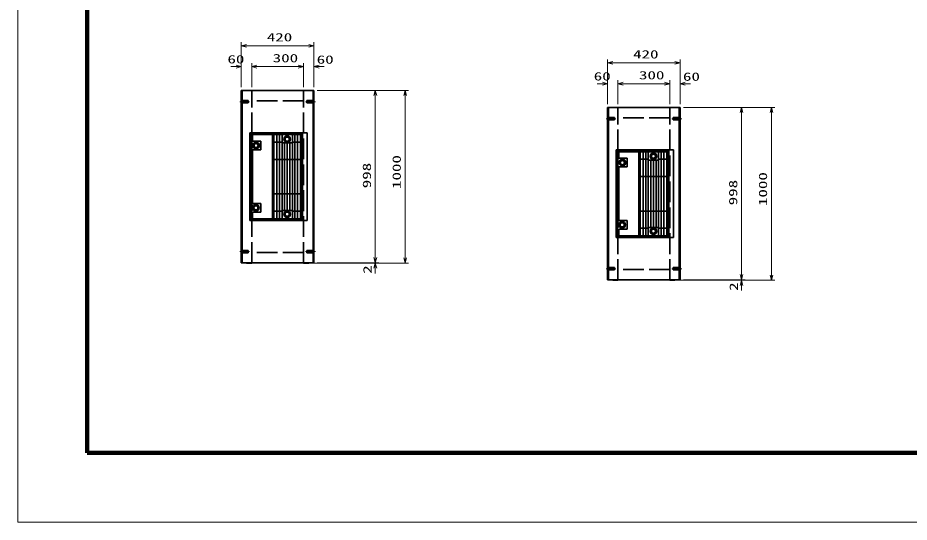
# Model space of a CAD drawing. Units: millimetres on the paper. Extents: x 20 to 861, y 20 to 614.
# Drawn here: x 20.1 to 278.1, y 20.1 to 166.1 of the extents above; entities that cross this region are included whole.
import ezdxf
from ezdxf.enums import TextEntityAlignment as Align

# ---------------------------------------------------------------- set-up
doc = ezdxf.new("R2010")
doc.units = ezdxf.units.MM
doc.linetypes.add('CHAIN', pattern=[18.5, 12, -1.5, 3.5, -1.5])
doc.linetypes.add('DASHED', pattern=[7.5, 6, -1.5])
doc.layers.add('D-TTL-LINE（区切線）', color=1, linetype='Continuous', lineweight=35)
doc.layers.add('D-TTL（外枠）', color=2, linetype='Continuous', lineweight=140)
doc.styles.add('ＭＳ ゴシック', font='')
doc.styles.get('ＭＳ ゴシック').set_extended_font_data('MS Gothic')

# ---------------------------------------------------------------- blocks, each defined once
blk = doc.blocks.new('_Open30@@SfigorgFlag@@4')
at = {"color": 7, "linetype": 'Continuous', "lineweight": 13}
for p, q in [((-1, 0.2679), (0, 0)), ((0, 0), (-1, -0.2679)), ((0, 0), (-1, 0))]:
    blk.add_line(p, q, dxfattribs=at)

msp = doc.modelspace()

# ---------------------------------------------------------------- linework, layer by layer
at = {"layer": 'D-TTL-LINE（区切線）', "color": 7, "lineweight": 18}
for p, q in [((20.1, 614.11), (20.1, 20.11)), ((20.1, 20.11), (861.1, 20.11))]:
    msp.add_line(p, q, dxfattribs=at)
at = {"layer": 'D-TTL-LINE（区切線）', "color": 7, "lineweight": 13}
for p, q in [((84.803, 152.952), (84.803, 159.003)), ((86.303, 158.003), (104.303, 158.003)), ((105.803, 152.983), (105.803, 159.003)), ((84.803, 146.056), (84.803, 152.952)), ((87.803, 146.056), (87.803, 152.952)), ((87.803, 146.107), (87.803, 152.952)), ((102.803, 146.056), (102.803, 152.952)), ((102.803, 146.056), (102.803, 152.952)), ((105.803, 146.026), (105.803, 152.952)), ((190.84, 148.011), (190.84, 154.061)), ((192.34, 153.061), (210.34, 153.061)), ((211.84, 148.041), (211.84, 154.061)), ((83.303, 151.952), (81.803, 151.952)), ((89.303, 151.952), (101.303, 151.952)), ((89.303, 151.952), (90.803, 151.952)), ((101.303, 151.952), (99.803, 151.952)), ((107.303, 151.952), (108.803, 151.952)), ((190.84, 141.115), (190.84, 148.011)), ((193.84, 141.115), (193.84, 148.011)), ((193.84, 141.166), (193.84, 148.011)), ((208.84, 141.115), (208.84, 148.011)), ((208.84, 141.115), (208.84, 148.011)), ((211.84, 141.084), (211.84, 148.011)), ((106.803, 145.086), (124.592, 145.086)), ((124.592, 145.086), (133.232, 145.086)), ((189.34, 147.011), (187.84, 147.011)), ((195.34, 147.011), (207.34, 147.011)), ((195.34, 147.011), (196.84, 147.011)), ((207.34, 147.011), (205.84, 147.011)), ((213.34, 147.011), (214.84, 147.011)), ((123.592, 96.686), (123.592, 143.586)), ((132.232, 96.586), (132.232, 143.586)), ((212.84, 140.145), (230.628, 140.145)), ((230.628, 140.145), (239.268, 140.145)), ((229.628, 91.745), (229.628, 138.645)), ((238.268, 91.645), (238.268, 138.645)), ((123.592, 96.686), (123.592, 98.186)), ((105.553, 95.086), (124.592, 95.086)), ((106.803, 95.186), (124.592, 95.186)), ((106.803, 95.186), (124.592, 95.186)), ((122.155, 95.086), (133.232, 95.086)), ((123.592, 93.586), (123.592, 92.086)), ((229.628, 91.745), (229.628, 93.245)), ((211.59, 90.145), (230.628, 90.145)), ((212.84, 90.245), (230.628, 90.245)), ((212.84, 90.245), (230.628, 90.245)), ((228.191, 90.145), (239.268, 90.145)), ((229.628, 88.645), (229.628, 87.145))]:
    msp.add_line(p, q, dxfattribs=at)
at = {"layer": 'D-TTL-LINE（区切線）'}
for p, q in [((84.803, 95.156), (84.803, 145.056)), ((105.803, 145.056), (84.803, 145.056)), ((85.053, 95.156), (85.053, 145.056)), ((105.553, 95.156), (105.553, 145.056)), ((105.803, 95.156), (105.803, 145.056)), ((84.803, 142.156), (86.803, 142.156)), ((86.803, 141.456), (86.803, 142.156)), ((105.803, 142.156), (103.803, 142.156)), ((103.803, 141.456), (103.803, 142.156)), ((84.803, 141.456), (86.803, 141.456)), ((105.803, 141.456), (103.803, 141.456)), ((190.84, 90.215), (190.84, 140.115)), ((211.84, 140.115), (190.84, 140.115)), ((191.09, 90.215), (191.09, 140.115)), ((211.59, 90.215), (211.59, 140.115)), ((211.84, 90.215), (211.84, 140.115)), ((190.84, 137.215), (192.84, 137.215)), ((192.84, 136.515), (192.84, 137.215)), ((211.84, 137.215), (209.84, 137.215)), ((209.84, 136.515), (209.84, 137.215)), ((190.84, 136.515), (192.84, 136.515)), ((211.84, 136.515), (209.84, 136.515)), ((87.303, 132.781), (87.303, 107.431)), ((103.303, 132.781), (87.303, 132.781)), ((87.603, 132.481), (87.603, 107.731)), ((93.803, 132.481), (87.603, 132.481)), ((88.083, 130.356), (88.083, 132.281)), ((93.803, 132.281), (88.083, 132.281)), ((93.803, 132.781), (93.803, 107.431)), ((103.853, 132.781), (93.803, 132.781)), ((94.103, 132.781), (94.103, 107.431)), ((102.053, 132.481), (94.103, 132.481)), ((94.203, 132.281), (94.203, 107.931)), ((101.953, 132.281), (94.203, 132.281)), ((95.078, 132.281), (95.078, 107.931)), ((95.828, 107.931), (95.828, 132.281)), ((96.578, 132.281), (96.578, 107.931)), ((99.578, 132.281), (99.578, 107.931)), ((100.328, 107.931), (100.328, 132.281)), ((101.078, 132.281), (101.078, 107.931)), ((101.953, 107.931), (101.953, 132.281)), ((102.053, 107.731), (102.053, 132.781)), ((102.353, 132.781), (102.353, 107.431)), ((102.503, 107.431), (102.503, 132.781)), ((103.853, 107.431), (103.853, 132.781)), ((90.433, 130.356), (88.083, 130.356)), ((88.727, 129.706), (88.381, 129.106)), ((88.381, 129.106), (88.727, 128.506)), ((89.42, 129.706), (88.727, 129.706)), ((89.766, 129.106), (89.42, 129.706)), ((89.42, 128.506), (89.766, 129.106)), ((90.433, 127.856), (90.433, 130.356)), ((94.203, 130.106), (96.578, 130.106)), ((96.578, 129.856), (99.578, 129.856)), ((97.328, 129.856), (97.328, 110.356)), ((97.386, 130.956), (97.732, 131.556)), ((97.732, 130.356), (97.386, 130.956)), ((97.732, 131.556), (98.425, 131.556)), ((98.425, 130.356), (97.732, 130.356)), ((98.078, 110.356), (98.078, 129.856)), ((98.425, 131.556), (98.771, 130.956)), ((98.771, 130.956), (98.425, 130.356)), ((98.828, 129.856), (98.828, 110.356)), ((99.578, 130.106), (101.953, 130.106)), ((88.028, 112.356), (88.028, 127.856)), ((88.028, 127.856), (90.433, 127.856)), ((88.727, 128.506), (89.42, 128.506)), ((193.34, 127.84), (193.34, 102.49)), ((209.34, 127.84), (193.34, 127.84)), ((193.64, 127.54), (193.64, 102.79)), ((199.839, 127.54), (193.64, 127.54)), ((194.119, 125.415), (194.119, 127.34)), ((199.839, 127.34), (194.119, 127.34)), ((199.839, 127.84), (199.839, 102.49)), ((209.889, 127.84), (199.839, 127.84)), ((200.139, 127.84), (200.139, 102.49)), ((208.089, 127.54), (200.139, 127.54)), ((200.239, 127.34), (200.239, 102.99)), ((207.989, 127.34), (200.239, 127.34)), ((201.114, 127.34), (201.114, 102.99)), ((201.864, 102.99), (201.864, 127.34)), ((202.614, 127.34), (202.614, 102.99)), ((203.422, 126.015), (203.768, 126.615)), ((203.768, 126.615), (204.461, 126.615)), ((204.461, 126.615), (204.807, 126.015)), ((205.614, 127.34), (205.614, 102.99)), ((206.364, 102.99), (206.364, 127.34)), ((207.114, 127.34), (207.114, 102.99)), ((207.989, 102.99), (207.989, 127.34)), ((208.089, 102.79), (208.089, 127.84)), ((208.389, 127.84), (208.389, 102.49)), ((208.539, 102.49), (208.539, 127.84)), ((209.889, 102.49), (209.889, 127.84)), ((101.953, 125.106), (94.203, 125.106)), ((196.469, 125.415), (194.119, 125.415)), ((194.763, 124.765), (194.417, 124.165)), ((194.417, 124.165), (194.763, 123.565)), ((195.456, 124.765), (194.763, 124.765)), ((195.802, 124.165), (195.456, 124.765)), ((195.456, 123.565), (195.802, 124.165)), ((196.469, 122.915), (196.469, 125.415)), ((200.239, 125.165), (202.614, 125.165)), ((202.614, 124.915), (205.614, 124.915)), ((203.364, 124.915), (203.364, 105.415)), ((203.768, 125.415), (203.422, 126.015)), ((204.461, 125.415), (203.768, 125.415)), ((204.114, 105.415), (204.114, 124.915)), ((204.807, 126.015), (204.461, 125.415)), ((204.864, 124.915), (204.864, 105.415)), ((205.614, 125.165), (207.989, 125.165)), ((194.064, 107.415), (194.064, 122.915)), ((194.064, 122.915), (196.469, 122.915)), ((194.763, 123.565), (195.456, 123.565)), ((207.989, 120.165), (200.239, 120.165)), ((101.953, 115.106), (94.203, 115.106)), ((90.433, 112.356), (88.028, 112.356)), ((88.672, 111.706), (88.326, 111.106)), ((88.326, 111.106), (88.672, 110.506)), ((89.365, 111.706), (88.672, 111.706)), ((89.711, 111.106), (89.365, 111.706)), ((89.365, 110.506), (89.711, 111.106)), ((90.433, 109.856), (90.433, 112.356)), ((88.083, 107.931), (88.083, 109.856)), ((88.083, 109.856), (90.433, 109.856)), ((88.672, 110.506), (89.365, 110.506)), ((96.578, 110.106), (94.203, 110.106)), ((99.578, 110.356), (96.578, 110.356)), ((97.732, 109.856), (97.386, 109.256)), ((97.386, 109.256), (97.732, 108.656)), ((98.425, 109.856), (97.732, 109.856)), ((97.732, 108.656), (98.425, 108.656)), ((98.771, 109.256), (98.425, 109.856)), ((98.425, 108.656), (98.771, 109.256)), ((101.953, 110.106), (99.578, 110.106)), ((207.989, 110.165), (200.239, 110.165)), ((87.303, 107.431), (103.303, 107.431)), ((87.603, 107.731), (93.803, 107.731)), ((88.083, 107.931), (93.803, 107.931)), ((93.803, 107.431), (103.853, 107.431)), ((102.053, 107.731), (94.103, 107.731)), ((94.203, 107.931), (101.953, 107.931)), ((196.469, 107.415), (194.064, 107.415)), ((194.708, 106.765), (194.362, 106.165)), ((194.362, 106.165), (194.708, 105.565)), ((195.401, 106.765), (194.708, 106.765)), ((195.747, 106.165), (195.401, 106.765)), ((195.401, 105.565), (195.747, 106.165)), ((196.469, 104.915), (196.469, 107.415)), ((194.119, 102.99), (194.119, 104.915)), ((194.119, 104.915), (196.469, 104.915)), ((194.708, 105.565), (195.401, 105.565)), ((202.614, 105.165), (200.239, 105.165)), ((205.614, 105.415), (202.614, 105.415)), ((203.768, 104.915), (203.422, 104.315)), ((203.422, 104.315), (203.768, 103.715)), ((204.461, 104.915), (203.768, 104.915)), ((203.768, 103.715), (204.461, 103.715)), ((204.807, 104.315), (204.461, 104.915)), ((204.461, 103.715), (204.807, 104.315)), ((207.989, 105.165), (205.614, 105.165)), ((193.34, 102.49), (209.34, 102.49)), ((193.64, 102.79), (199.839, 102.79)), ((194.119, 102.99), (199.839, 102.99)), ((199.839, 102.49), (209.889, 102.49)), ((208.089, 102.79), (200.139, 102.79)), ((200.239, 102.99), (207.989, 102.99)), ((84.803, 98.756), (86.803, 98.756)), ((84.803, 98.056), (86.803, 98.056)), ((86.803, 98.756), (86.803, 98.056)), ((105.803, 98.756), (103.803, 98.756)), ((103.803, 98.756), (103.803, 98.056)), ((105.803, 98.056), (103.803, 98.056)), ((105.803, 95.156), (84.803, 95.156)), ((86.303, 95.056), (86.203, 95.156)), ((87.803, 95.056), (86.303, 95.056)), ((87.803, 95.056), (87.903, 95.156)), ((102.803, 95.056), (102.703, 95.156)), ((102.803, 95.056), (104.303, 95.056)), ((104.303, 95.056), (104.403, 95.156)), ((190.84, 93.815), (192.84, 93.815)), ((190.84, 93.115), (192.84, 93.115)), ((192.84, 93.815), (192.84, 93.115)), ((211.84, 93.815), (209.84, 93.815)), ((209.84, 93.815), (209.84, 93.115)), ((211.84, 93.115), (209.84, 93.115)), ((211.84, 90.215), (190.84, 90.215)), ((192.34, 90.115), (192.24, 90.215)), ((193.84, 90.115), (192.34, 90.115)), ((193.84, 90.115), (193.94, 90.215)), ((208.84, 90.115), (208.74, 90.215)), ((208.84, 90.115), (210.34, 90.115)), ((210.34, 90.115), (210.44, 90.215))]:
    msp.add_line(p, q, dxfattribs=at)
at = {"layer": 'D-TTL-LINE（区切線）', "linetype": 'DASHED'}
for p, q in [((87.803, 95.156), (87.803, 145.056)), ((102.803, 95.156), (102.803, 145.056)), ((102.803, 142.056), (87.903, 142.056)), ((193.84, 90.215), (193.84, 140.115)), ((208.84, 90.215), (208.84, 140.115)), ((208.84, 137.115), (193.94, 137.115)), ((102.803, 98.156), (87.903, 98.156)), ((208.84, 93.215), (193.94, 93.215))]:
    msp.add_line(p, q, dxfattribs=at)
at = {"layer": 'D-TTL-LINE（区切線）', "color": 2, "linetype": 'CHAIN', "lineweight": 18}
for p, q in [((84.341, 141.806), (87.191, 141.806)), ((106.265, 141.806), (103.416, 141.806)), ((190.378, 136.865), (193.227, 136.865)), ((212.302, 136.865), (209.452, 136.865)), ((84.341, 98.406), (87.191, 98.406)), ((106.265, 98.406), (103.416, 98.406)), ((190.378, 93.465), (193.227, 93.465)), ((212.302, 93.465), (209.452, 93.465))]:
    msp.add_line(p, q, dxfattribs=at)
at = {"layer": 'D-TTL-LINE（区切線）'}
for centre, radius in [((98.078, 130.956), 0.95), ((89.073, 129.106), 0.95), ((89.073, 129.106), 0.6), ((98.078, 130.956), 0.6), ((204.114, 126.015), 0.95), ((204.114, 126.015), 0.6), ((195.109, 124.165), 0.95), ((195.109, 124.165), 0.6), ((89.018, 111.106), 0.95), ((89.018, 111.106), 0.6), ((98.078, 109.256), 0.95), ((98.078, 109.256), 0.6), ((195.054, 106.165), 0.95), ((195.054, 106.165), 0.6), ((204.114, 104.315), 0.95), ((204.114, 104.315), 0.6)]:
    msp.add_circle(centre, radius, dxfattribs=at)
at = {"layer": 'D-TTL（外枠）'}
for p, q in [((40.2, 594.01), (40.2, 40.21)), ((40.2, 40.21), (841, 40.21))]:
    msp.add_line(p, q, dxfattribs=at)

# ---------------------------------------------------------------- block references
at = {"layer": 'D-TTL-LINE（区切線）', "xscale": 1.5, "yscale": 1.5}
for p, rotation in [((84.803, 158.003), 180), ((87.803, 151.952), 180), ((87.803, 151.952), 180), ((105.803, 151.952), 180), ((190.84, 153.061), 180), ((193.84, 147.011), 180), ((193.84, 147.011), 180), ((211.84, 147.011), 180), ((123.592, 145.086), 90), ((132.232, 145.086), 90), ((229.628, 140.145), 90), ((238.268, 140.145), 90), ((123.592, 95.186), 270), ((123.592, 95.186), 270), ((132.232, 95.086), 270), ((123.592, 95.086), 90), ((229.628, 90.245), 270), ((229.628, 90.245), 270), ((238.268, 90.145), 270), ((229.628, 90.145), 90)]:
    msp.add_blockref('_Open30@@SfigorgFlag@@4', p, dxfattribs=dict(at, rotation=rotation))
for p in [(105.803, 158.003), (84.803, 151.952), (102.803, 151.952), (102.803, 151.952), (211.84, 153.061), (190.84, 147.011), (208.84, 147.011), (208.84, 147.011)]:
    msp.add_blockref('_Open30@@SfigorgFlag@@4', p, dxfattribs=at)

# ---------------------------------------------------------------- texts
at = {"layer": 'D-TTL-LINE（区切線）', "color": 7, "style": 'ＭＳ ゴシック', "width": 1.5}
for s, p in [('420', (92.178, 158.54)), ('60', (80.789, 152.171)), ('300', (93.886, 152.49)), ('60', (106.623, 152.076)), ('420', (198.215, 153.599)), ('60', (186.825, 147.23)), ('300', (199.923, 147.549)), ('60', (212.659, 147.135))]:
    msp.add_text(s, height=2.405, dxfattribs=at).set_placement(p, align=Align.BOTTOM_LEFT)
for s, p in [('998', (123.054, 116.761)), ('1000', (131.694, 116.544)), ('998', (229.091, 111.82)), ('1000', (237.731, 111.603)), ('2', (123.23, 91.998)), ('2', (229.266, 87.057))]:
    msp.add_text(s, height=2.405, rotation=90, dxfattribs=at).set_placement(p, align=Align.BOTTOM_LEFT)

doc.saveas('drawing.dxf')
